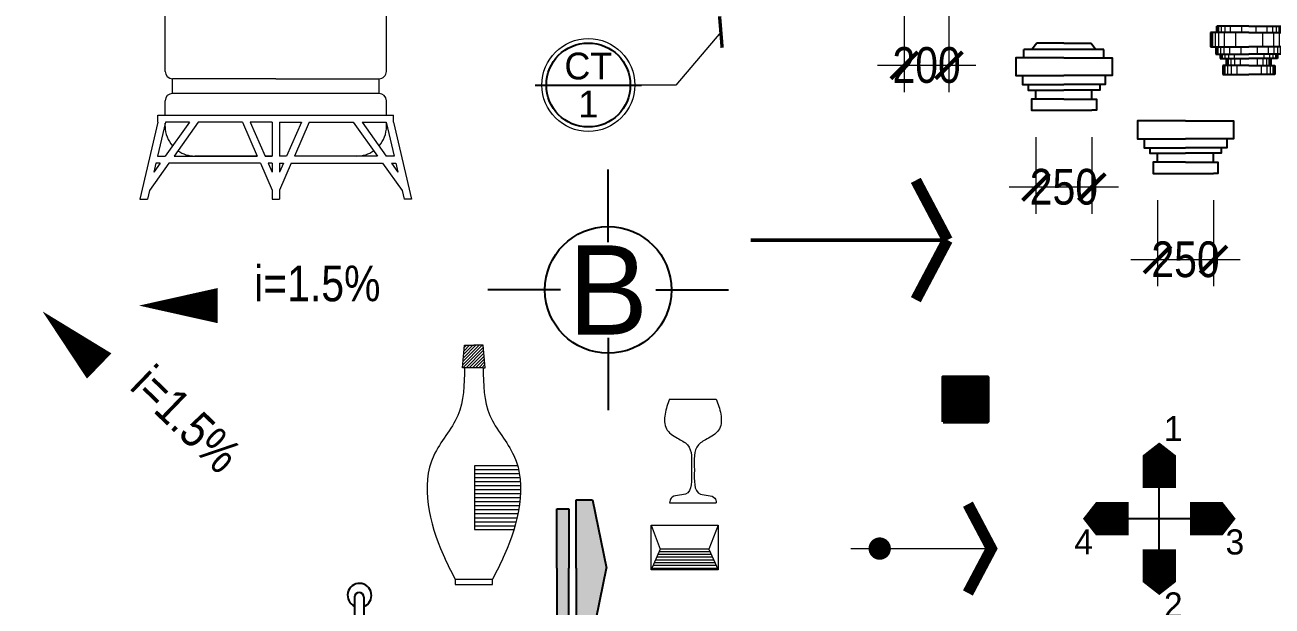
# Model space of a CAD drawing. Header units: millimetres. Extents: x -37049 to 129367, y 25385 to 90033.
# Drawn here: x 30649 to 36232, y 47473 to 50076 of the extents above; entities that cross this region are included whole.
import ezdxf
from ezdxf.enums import TextEntityAlignment as Align

# ---------------------------------------------------------------- set-up
doc = ezdxf.new("R2010")
doc.units = ezdxf.units.MM
doc.header["$MEASUREMENT"] = 0
doc.layers.add('NCHU', color=70, linetype='Continuous')
for name, color, linetype, lineweight in [('NCOT', 7, 'Continuous', 50), ('NKT', 9, 'Continuous', 0), ('NMANH1', 45, 'Continuous', 9), ('NMANH3', 25, 'Continuous', 9), ('NSMANH2', 75, 'Continuous', 5), ('NTBI', 150, 'Continuous', 20), ('NTHAY1', 61, 'Continuous', 25), ('NTHAY2', 51, 'Continuous', 25), ('NTHAY4', 21, 'Continuous', 25), ('Ntuong2', 150, 'Continuous', 50), ('NVDUNG', 143, 'Continuous', 13)]:
    doc.layers.add(name, color=color, linetype=linetype, lineweight=lineweight)
doc.styles.add('AVO', font='vhelvcn.ttf')
doc.styles.add('FRANKO', font='vfranko.ttf', dxfattribs={"height": 500})
doc.dimstyles.new('100', dxfattribs={"dimscale": 0, "dimtxt": 160, "dimasz": 120, "dimexe": 120, "dimexo": 120, "dimgap": 30, "dimtad": 1, "dimdec": 0, "dimzin": 0, "dimdsep": 46, "dimtxsty": 'AVO', "dimblk1": 'ARCHTICK', "dimblk2": 'ARCHTICK', "dimsah": 1, "dimcen": -2, "dimdle": 120, "dimclrd": 256, "dimclre": 256, "dimclrt": 7, "dimadec": 0, "dimazin": 0, "dimtfac": 1, "dimtdec": 0, "dimtix": 1, "dimtmove": 2, "dimatfit": 3, "dimldrblk": 'ARCHTICK', "dimfxl": 0, "dimtolj": 1, "dimtzin": 0, "dimlwd": 0, "dimlwe": 0, "dimarcsym": 0})
doc.dimstyles.new('50', dxfattribs={"dimtxt": 160, "dimasz": 120, "dimexe": 150, "dimexo": 150, "dimgap": 30, "dimtad": 1, "dimdec": 0, "dimlfac": 0.5, "dimzin": 0, "dimdsep": 46, "dimtxsty": 'AVO', "dimblk": 'ARCHTICK', "dimcen": -2, "dimdle": 120, "dimclrd": 256, "dimclre": 256, "dimclrt": 1, "dimadec": 0, "dimazin": 0, "dimtfac": 1, "dimtdec": 0, "dimtix": 1, "dimtmove": 2, "dimatfit": 3, "dimldrblk": 'ARCHTICK', "dimfxl": 0, "dimtolj": 1, "dimtzin": 0, "dimlwd": 0, "dimlwe": 0, "dimarcsym": 0})

# ---------------------------------------------------------------- blocks, each defined once
blk = doc.blocks.new('A$C075838B4')
at = {"layer": 'NTHAY2'}
h = blk.add_hatch(color=256, dxfattribs=at)
h.paths.add_polyline_path([(86.00004547432764, -2.059940015897155e-05), (159.5000454743276, -2.059940015897154e-05), (222.2500454743276, 305.4999794005998), (159.5000454743276, 610.9999794005998), (86.00004547432764, 610.9999794005998), (86.00004547432764, 305.4999794005998)])
h.paths.add_polyline_path([(4.547432763502002e-05, 39.49997940059984), (53.00004547432764, 39.49997940059984), (53.00004547432764, 305.4999794005998), (53.00004547432764, 571.4999794005998), (4.547432763502002e-05, 571.4999794005998), (4.547432763502002e-05, 305.4999794005998)])
for p, q in [((4.547432763502002e-05, 571.4999794005998), (53.00004547432764, 571.4999794005998)), ((4.547432763502002e-05, 305.4999794005998), (4.547432763502002e-05, 571.4999794005998)), ((53.00004547432764, 571.4999794005998), (53.00004547432764, 305.4999794005998)), ((86.00004547432764, 610.9999794005998), (159.5000454743276, 610.9999794005998)), ((86.00004547432764, 305.4999794005998), (86.00004547432764, 610.9999794005998)), ((159.5000454743276, 610.9999794005998), (222.2500454743276, 305.4999794005998)), ((4.547432763502002e-05, 305.4999794005998), (4.547432763502002e-05, 39.49997940059984)), ((53.00004547432764, 39.49997940059984), (53.00004547432764, 305.4999794005998)), ((86.00004547432764, 305.4999794005998), (86.00004547432764, -2.059940015897155e-05)), ((159.5000454743276, -2.059940015897155e-05), (222.2500454743276, 305.4999794005998)), ((4.547432763502002e-05, 39.49997940059984), (53.00004547432764, 39.49997940059984)), ((86.00004547432764, -2.059940015897155e-05), (159.5000454743276, -2.059940015897155e-05))]:
    blk.add_line(p, q, dxfattribs=at)
blk = doc.blocks.new('A$C22D62828')
at = {"layer": 'NTHAY2', "const_width": 50}
for points in [[(879.3748354341369, 278.917192646928), (738.0466914341378, 546.1466246469354)], [(879.3748354341369, 278.917192646928), (738.0466914341232, 11.6877606469352)]]:
    blk.add_lwpolyline(points, dxfattribs=at)
at = {"layer": 'Ntuong2'}
blk.add_lwpolyline([(-1.056586916092783e-05, 278.917192646928), (879.3748354341369, 278.917192646928)], dxfattribs=at)
blk = doc.blocks.new('A$C59837BF3')
at = {"layer": 'NTHAY2'}
for p, q in [((38.13672241632594, 581.9232679785055), (38.13672241632594, 70.42326797850546)), ((88.13672241632594, 581.9232679785055), (88.13672241632594, 70.42326797850546))]:
    blk.add_line(p, q, dxfattribs=at)
for centre, radius, start, end in [((64.92711586802034, 591.9232679785055), 65, 290.9204167098578, 245.6594113000368), ((63.13672241632594, 581.9232679785055), 25, 0, 180), ((64.92711586802034, 64.92326797850546), 65, 114.3405886999632, 69.07958329014217), ((63.13672241632594, 70.42326797850546), 25, 180, 0)]:
    blk.add_arc(centre, radius, start, end, dxfattribs=at)
blk = doc.blocks.new('A$C665F268D')
at = {"layer": 'NTHAY2'}
for p, q in [((29.98769852088299, 155.2891086237214), (215.3073289722015, 155.2891086236923, -2102.698452821031)), ((55.15392112171685, 115.0443738212052), (215.307328972187, 115.0443738211761, -2102.698452821031)), ((400.6269594234909, 155.2891086237214), (215.3073289721724, 155.2891086236923, -2102.698452821031)), ((375.4607368226571, 115.0443738212052), (215.307328972187, 115.0443738211761, -2102.698452821031)), ((90.30775017683482, 50.39903286464687), (90.30773840867914, 90.03408706521441)), ((90.30776727544435, 50.39903286464687), (90.30776727544435, 90.03408706521441)), ((340.3068906689296, 50.39903286464687), (340.3068906689296, 90.03408706521441)), ((340.3069077675391, 50.39903286464687), (340.3069195356948, 90.03408706521441)), ((90.30776727544435, -1.742155291140079e-07), (340.3068906689296, -1.742228050716221e-07))]:
    blk.add_line(p, q, dxfattribs=at)
for points in [[(215.307328972187, 235.6119624880957), (7.49679675209336e-05, 235.6119624881248), (7.496796024497598e-05, 155.2891086237214), (29.98769852089026, 155.2891086237214), (29.9876985208175, 115.0443738211761), (55.15392112171685, 115.0443738212052), (55.15392112170957, 90.03408706521441), (215.3073289721797, 90.03408706519986)], [(215.307328972187, 235.6119624880957), (430.6145829764064, 235.6119624881248), (430.6145829764137, 155.2891086237214), (400.6269594234836, 155.2891086237214), (400.6269594235564, 115.0443738211761), (375.4607368226571, 115.0443738212052), (375.4607368226643, 90.03408706521441), (215.3073289721942, 90.03408706519986)], [(215.307328972187, 50.39903286463959), (70.1539211217023, 50.39903286464687), (70.1539211217023, -1.742155291140079e-07), (90.30776727544435, -1.742155291140079e-07)], [(215.307328972187, 50.39903286463959), (360.4607368226716, 50.39903286464687), (360.4607368226716, -1.742155291140079e-07), (340.3068906689296, -1.742155291140079e-07)]]:
    blk.add_lwpolyline(points, dxfattribs=at)
blk = doc.blocks.new('A$C11DD6891')
at = {"layer": 'NTHAY2'}
for p, q in [((94.01791746653907, 300.2051227330085), (71.76942472840165, 271.497390167664)), ((215.3080875551095, 300.2051227329939), (94.01791746653907, 300.2051227330085)), ((215.3080875551095, 300.2051227329939), (336.5982576436654, 300.2051227330085)), ((336.5982576436654, 300.2051227330085), (358.8467503818101, 271.497390167664)), ((394.7314160884853, 271.497390167664), (35.8847590217265, 271.497390167664)), ((35.8847590217265, 235.6127244609888), (35.8847590217265, 271.497390167664)), ((394.7314160884853, 235.6127244609888), (394.7314160884853, 271.497390167664)), ((29.98781996673642, 155.2895944430711), (215.3080875551241, 155.289594443042, -2102.705681991068)), ((55.15412909015868, 115.0447212773797), (215.3080875551095, 115.0447212773506, -2102.705681991068)), ((400.6283551434753, 155.2895944430711), (215.308087555095, 155.289594443042, -2102.705681991068)), ((375.4620460200604, 115.0447212773797), (215.3080875551095, 115.0447212773506, -2102.705681991068)), ((90.30807900569198, 50.39915806728095), (90.30806723749265, 90.03434853492217)), ((90.30809610435972, 50.39915806728095), (90.30809610435972, 90.03434853492217)), ((340.3080790058593, 50.39915806728095), (340.3080790058593, 90.03434853492217)), ((340.3080961045271, 50.39915806728095), (340.3081078727191, 90.03434853492217)), ((90.30809610435972, -4.824568168260157e-05), (340.3080961045271, -4.824568168260157e-05))]:
    blk.add_line(p, q, dxfattribs=at)
for points in [[(215.3080875551095, 235.6127244609597), (9.331505134468898e-05, 235.6127244609888), (9.331504406873137e-05, 155.2895944430711), (29.9878199667437, 155.2895944430711), (29.98781996667094, 115.0447212773506), (55.15412909015868, 115.0447212773797), (55.1541290901514, 90.03434853492217), (215.3080875551022, 90.03434853490762)], [(215.3080875551095, 235.6127244609597), (430.6160817951677, 235.6127244609888), (430.616081795175, 155.2895944430711), (400.6283551434681, 155.2895944430711), (400.6283551435408, 115.0447212773506), (375.4620460200604, 115.0447212773797), (375.4620460200676, 90.03434853492217), (215.3080875551168, 90.03434853490762)], [(215.3080875551095, 50.39915806727367), (70.1541806608002, 50.39915806728095), (70.1541806608002, -4.824567440664396e-05), (90.30809610435972, -4.824568168260157e-05)], [(215.3080875551095, 50.39915806727367), (360.4619944494116, 50.39915806728095), (360.4619944494116, -4.824567440664396e-05), (340.3080961045271, -4.824568168260157e-05)]]:
    blk.add_lwpolyline(points, dxfattribs=at)
blk = doc.blocks.new('_ARCHTICK')
at = {"color": 0, "linetype": 'ByBlock', "const_width": 0.15}
blk.add_lwpolyline([(-0.5, -0.5), (0.5, 0.5)], dxfattribs=at)
blk = doc.blocks.new('*D256')
at = {"layer": 'DEFPOINTS', "color": 0}
for p in [(35719.83421255094, 49410.57883048181), (35969.83333594442, 49410.5788304818), (35969.83333594442, 49024.9208002929)]:
    blk.add_point(p, dxfattribs=at)
at = {"layer": 'NKT', "lineweight": 0}
for p, q in [((35719.83421255225, 49290.57883048085), (35719.83421255224, 48904.92080029195)), ((35969.83333594574, 49290.57883048084), (35969.83333594572, 48904.92080029194)), ((35599.83421255225, 49024.92080029195), (36089.83333594573, 49024.92080029194))]:
    blk.add_line(p, q, dxfattribs=at)
at = {"layer": 'NKT', "lineweight": 0, "xscale": 120, "yscale": 120, "zscale": 120}
for p, rotation in [((35719.83421255225, 49024.92080029195), 179.9999999999985), ((35969.83333594573, 49024.92080029194), 359.9999999999985)]:
    blk.add_blockref('_ARCHTICK', p, dxfattribs=dict(at, rotation=rotation))
at = {"layer": 'NKT', "color": 7, "insert": (35844.83377425023, 49024.92080029098), "char_height": 160, "attachment_point": 5, "style": 'AVO'}
blk.add_mtext('\\A1;250', dxfattribs=at)
blk = doc.blocks.new('*D257')
at = {"layer": 'DEFPOINTS', "color": 0}
for p in [(35175.3893118264, 49693.33346146238), (35425.38931182657, 49693.33346146237), (35175.3893118264, 49349.74009586389)]:
    blk.add_point(p, dxfattribs=at)
at = {"layer": 'NKT', "lineweight": 0}
for p, q in [((35175.38931182773, 49573.33346146144), (35175.38931182771, 49229.74009586295)), ((35425.38931182789, 49573.33346146143), (35425.38931182788, 49229.74009586294)), ((35545.38931182789, 49349.74009586294), (35055.38931182772, 49349.74009586296))]:
    blk.add_line(p, q, dxfattribs=at)
at = {"layer": 'NKT', "lineweight": 0, "xscale": 120, "yscale": 120, "zscale": 120}
for p, rotation in [((35175.38931182772, 49349.74009586295), 179.9999999999985), ((35425.38931182789, 49349.74009586294), 359.9999999999985)]:
    blk.add_blockref('_ARCHTICK', p, dxfattribs=dict(at, rotation=rotation))
at = {"layer": 'NKT', "color": 7, "insert": (35300.38931182904, 49349.740095862), "char_height": 160, "attachment_point": 5, "style": 'AVO'}
blk.add_mtext('\\A1;250', dxfattribs=at)
blk = doc.blocks.new('*D258')
at = {"layer": 'DEFPOINTS', "color": 0}
for p in [(34585.72651985, 50244.41622233819), (34785.7292344197, 50244.41262537032), (34785.7292344197, 49894.98106849677)]:
    blk.add_point(p, dxfattribs=at)
at = {"layer": 'NKT', "lineweight": 0}
for p, q in [((34585.72651985134, 50124.41622233727), (34585.72651985133, 49774.98106849584)), ((34785.72923442104, 50124.4126253694), (34785.72923442102, 49774.98106849584)), ((34465.72651985133, 49894.98106849585), (34905.72923442103, 49894.98106849584))]:
    blk.add_line(p, q, dxfattribs=at)
at = {"layer": 'NKT', "lineweight": 0, "xscale": 120, "yscale": 120, "zscale": 120}
for p, rotation in [((34585.72651985133, 49894.98106849584), 179.9999999999985), ((34785.72923442103, 49894.98106849584), 359.9999999999985)]:
    blk.add_blockref('_ARCHTICK', p, dxfattribs=dict(at, rotation=rotation))
at = {"layer": 'NKT', "color": 7, "insert": (34685.72787713744, 49894.9810684949), "char_height": 160, "attachment_point": 5, "style": 'AVO'}
blk.add_mtext('\\A1;200', dxfattribs=at)
blk = doc.blocks.new('A$C02593694')
at = {"layer": 'NTBI'}
for p, q in [((403.2700325761725, 1832.588795269286), (608.099591060367, 1832.588795269286)), ((437.7143034289693, 1798.181669357262), (608.099591060367, 1798.181669357262)), ((812.9291495444959, 1832.588795269286), (608.099591060367, 1832.588795269286)), ((778.4848786917682, 1798.181669357262), (608.099591060367, 1798.181669357262)), ((971.3484454032296, 1780.000025863308), (244.8507367174607, 1780.000025863214)), ((112.7602442291391, 1647.90953337487), (112.7602442291391, 1535.149356860427)), ((1103.438937891551, 1647.909533375008), (1103.438937891551, 1535.149356860566)), ((1070.416314769471, 1502.126733738485), (145.7828673512195, 1502.126733738369)), ((112.7602442291391, 1403.058864372106), (112.7602442292336, 1053.790328102841)), ((608.0995910603451, 1436.081487494252), (145.7828673512195, 1436.081487494208)), ((608.0995910603451, 1436.081487494252), (1070.416314769471, 1436.081487494324)), ((1103.438937891551, 1403.058864372244), (1103.438937891551, 1053.790403168547)), ((1070.416314769471, 1020.767780046466), (145.7828673512195, 1020.76778004635)), ((608.0995910603451, 954.7225338022399), (145.7828673512195, 954.722533802189)), ((608.0995910603451, 954.7225338022399), (1070.416314769471, 954.7225338023054)), ((112.7602442293282, 572.4314494765349), (112.7602442292336, 921.6999859820789)), ((1103.43893789174, 572.4314494766732), (1103.438937891551, 921.699910680225)), ((608.0995910605343, 539.4088263545273), (145.7828673514086, 539.4088263544763)), ((145.7828673514086, 473.3635801103155), (145.7828673514086, 539.4088263544763)), ((608.0995910605343, 539.4088263545273), (1070.41631476966, 539.4088263545927)), ((1070.41631476966, 473.3635801104319), (1070.41631476966, 539.4088263545927)), ((1070.41631476966, 473.3635801104319), (145.7828673514086, 473.3635801103155)), ((112.7602442293719, 376.5981856354556), (112.7602442293282, 440.3409569882133)), ((1103.438937891784, 376.5981856354556), (1103.43893789174, 440.3409569883515)), ((112.7602442294192, 325.3937488271622), (112.7602442294192, 340.6637088482094)), ((1103.438937891831, 325.3937488273004), (1103.438937891809, 340.6637088481657)), ((524.9091078146557, 193.3032563389061), (244.8507367177408, 193.3032563388624)), ((591.9909944156389, 193.3032563389133), (560.0927331261883, 193.3032563389061)), ((656.1064489950404, 193.3032563389206), (624.208187705568, 193.3032563389206)), ((971.3484454035097, 193.303256338957), (691.2900743066239, 193.3032563389206))]:
    blk.add_line(p, q, dxfattribs=at)
at = {"layer": 'NTBI', "color": 3}
for p, q in [((80.54305093953735, 344.3809923456211), (6.771495100110769e-05, 2.585370384622365e-05)), ((113.6296334567451, 344.3809923456211), (78.29592329599473, 193.3031855927111)), ((80.54305093953735, 344.3809923456211), (80.54305093953735, 376.5981856354556)), ((80.54305093953735, 376.5981856354556), (1135.656131181644, 376.5981856354556)), ((221.4673794325681, 344.3809923456138), (113.3227257349172, 193.3031855927111)), ((221.4673794325463, 344.3809923456211), (113.6296334567451, 344.3809923456211)), ((261.0879729364315, 344.3809923456211), (152.9433192387587, 193.3031855927038)), ((458.6016235007373, 344.3809923456211), (261.087972936406, 344.3809923456211)), ((458.6016235007373, 344.3809923456138), (524.9091388648667, 193.3031855927184)), ((493.7852488122953, 344.3809923456211), (560.0927641764247, 193.3031855927111)), ((591.9909944156861, 344.3809923456211), (591.9909944156389, 193.3031855927111)), ((624.2081877055207, 344.3809923456211), (624.208187705568, 193.3031855927111)), ((722.4139333089115, 344.3809923456211), (656.1064179447785, 193.3031855927111)), ((757.5975586204695, 344.3809923456138), (691.2900432563401, 193.3031855927184)), ((757.5975586204695, 344.3809923456211), (955.1112091848008, 344.3809923456211)), ((955.1112091847754, 344.3809923456211), (1063.255862882448, 193.3031855927038)), ((994.7318026886387, 344.3809923456138), (1102.876456386286, 193.3031855927111)), ((994.7318026886605, 344.3809923456211), (1102.569548664462, 344.3809923456211)), ((1102.569548664462, 344.3809923456211), (1137.903258825212, 193.3031855927111)), ((1135.656131181666, 344.3809923456211), (1135.656131181666, 376.5981856354556)), ((1135.656131181666, 344.3809923456211), (1216.199114406252, 2.585370384622365e-05)), ((78.29592329599473, 193.3031855927111), (113.3227257349427, 193.3031855927111)), ((152.9433192387805, 193.3031855927038), (524.9091388648667, 193.3031855927111)), ((560.0927641764247, 193.3031855927111), (591.9909944156607, 193.3031855927111)), ((656.1064179447785, 193.3031855927111), (624.2081877055425, 193.3031855927111)), ((1063.255862882426, 193.3031855927038), (691.2900432563401, 193.3031855927111)), ((1137.903258825212, 193.3031855927111), (1102.876456386264, 193.3031855927111)), ((129.8815784952458, 161.0859923028693), (42.07101912120561, 38.41486371371138)), ((70.76104445202145, 161.0859923028693), (61.29810916095812, 120.6249282732606)), ((90.26098499138607, 161.0859923028693), (61.29810916095812, 120.6249282732679)), ((90.26098499138607, 161.0859923028693), (70.76104445202145, 161.0859923028693)), ((539.0491511205873, 161.0859923028693), (129.8815784952239, 161.0859923028693)), ((539.0491511205873, 161.0859923028693), (591.9909944156861, 40.46108988331252)), ((591.9909944156389, 161.0859923028693), (574.2327764321453, 161.0859923028693)), ((574.2327764321453, 161.0859923028693), (591.9909944156861, 120.6249282732679)), ((591.9909944156607, 161.0859923028693), (591.9909944156607, 120.624928273246)), ((624.208187705568, 161.0859923028693), (641.9664056890615, 161.0859923028693)), ((677.1500310006195, 161.0859923028693), (624.2081877055207, 40.46108988331252)), ((641.9664056890615, 161.0859923028693), (624.2081877055207, 120.6249282732679)), ((624.2081877055425, 161.0859923028693), (624.2081877055425, 120.624928273246)), ((677.1500310006195, 161.0859923028693), (1086.317603625983, 161.0859923028693)), ((1086.317603625961, 161.0859923028693), (1174.128163000001, 38.41486371371138)), ((1125.938197129821, 161.0859923028693), (1145.438137669185, 161.0859923028693)), ((1125.938197129821, 161.0859923028693), (1154.901072960249, 120.6249282732679)), ((1145.438137669185, 161.0859923028693), (1154.901072960249, 120.6249282732606)), ((6.771495100110769e-05, 2.585370384622365e-05), (33.08665023218055, 2.585370384622365e-05)), ((42.07101912123107, 38.41486371374049), (33.08665023218055, 2.585371112218127e-05)), ((591.9909944156607, 40.4610898832907), (591.9909944156861, 2.585370384622365e-05)), ((591.9909944156607, 2.585370384622365e-05), (624.2081877055207, 2.585370384622365e-05)), ((624.2081877055425, 40.4610898832907), (624.2081877055207, 2.585370384622365e-05)), ((1174.128162999976, 38.41486371374049), (1183.112531889026, 2.585371112218127e-05)), ((1216.199114406252, 2.585370384622365e-05), (1183.112531889026, 2.585370384622365e-05))]:
    blk.add_line(p, q, dxfattribs=at)
at = {"layer": 'NTBI'}
for points in [[(608.099591060367, 1849.792358225306), (403.2700325761725, 1832.588795269294), (403.2700325761725, 1798.181669357255), (437.7143034289693, 1798.181669357255), (437.7143034289438, 1780.000025863257)], [(608.099591060367, 1849.792358225306), (812.9291495444959, 1832.588795269294), (812.9291495444959, 1798.181669357255), (778.4848786917682, 1798.181669357255), (778.4848786917464, 1780.000025863257)], [(145.7828673512195, 1502.126733738369), (145.7828673512195, 1436.081487494208)], [(1070.416314769471, 1502.126733738485), (1070.416314769471, 1436.081487494324)], [(145.7828673512195, 1020.76778004635), (145.7828673512195, 954.722533802189)], [(1070.416314769471, 1020.767780046466), (1070.416314769471, 954.7225338023054)]]:
    blk.add_lwpolyline(points, dxfattribs=at)
at = {"layer": 'NTBI', "color": 3}
for points in [[(591.9909944156861, 344.3809923456211), (493.7852488122953, 344.3809923456211)], [(624.2081877055207, 344.3809923456211), (722.4139333089115, 344.3809923456211)]]:
    blk.add_lwpolyline(points, dxfattribs=at)
at = {"layer": 'NTBI'}
for centre, radius, start, end in [((244.8507367174607, 1647.909533374892), 132.0904924883216, 90, 180), ((971.3484454032296, 1647.909533374986), 132.0904924883216, 0, 90), ((145.7828673512195, 1535.149356860449), 33.0226231220804, 180, 270), ((1070.416314769471, 1535.149356860566), 33.0226231220804, 270, 0), ((145.7828673512449, 1403.058864372113), 33.02262312209213, 90, 180), ((1070.416314769471, 1403.058864372244), 33.0226231220804, 0, 90), ((145.7828673512195, 1053.79040316843), 33.0226231220804, 180, 270), ((1070.416314769471, 1053.790403168547), 33.0226231220804, 270, 0), ((145.7828673512449, 921.6999106801013), 33.02262312209213, 90, 180), ((1070.416314769471, 921.699910680225), 33.0226231220804, 0, 90), ((145.7828673514086, 572.4314494765422), 33.02262312206868, 180, 270), ((1070.41631476966, 572.4314494766732), 33.0226231220804, 270, 0), ((145.7828673514086, 440.3409569882351), 33.0226231220804, 90, 180), ((1070.41631476966, 440.3409569883515), 33.0226231220804, 0, 90), ((244.8507367177408, 325.393748827184), 132.0904924883216, 180, 221.2474108560927), ((971.3484454035097, 325.3937488272786), 132.0904924883216, 318.7525891439073, 0), ((244.8507367177408, 325.393748827184), 132.0904924883216, 235.3373513314837, 270), ((971.3484454035097, 325.3937488272786), 132.0904924883216, 270, 304.6626486685163)]:
    blk.add_arc(centre, radius, start, end, dxfattribs=at)
blk = doc.blocks.new('A$C46102D20')
at = {"layer": 'NVDUNG', "lineweight": 0}
h = blk.add_hatch(dxfattribs=at)
h.set_pattern_fill('ANSI31', color=3, scale=80, style=0)
h.set_pattern_definition([(44.99999999999848, (-32390.29841130922, -47459.1120587101), (-7.071067811865285, 7.071067811865666), [])])
h.paths.add_polyline_path([(251.4758884297189, 971.4063057736421), (260.7532348109853, 971.4063057736422), (250.7356037253558, 1072.464330827912), (209.3122883744618, 1072.464330827912), (168.4174117734146, 1072.464330827912), (158.3997806877923, 971.4063057736421), (167.6771270690551, 971.4063057736421), (251.4758884297189, 971.4063057927706)])
at = {"layer": 'NVDUNG', "lineweight": 9}
h = blk.add_hatch(dxfattribs=at)
h.set_pattern_fill('ANSI31', color=2, scale=144, angle=315.0000000000001, style=0)
h.set_pattern_definition([(359.9999999999986, (-32390.29841130922, -47459.1120587101), (4.742872761198669e-13, 18), [])])
edge = h.paths.add_edge_path()
edge.add_spline(control_points=[(386.5173059370427, 246.4099844899902), (415.2281342106944, 342.4153866993584), (429.8080056642502, 442.9684519072762), (405.7953169480897, 531.6830106505586)], knot_values=[594.7109672463023, 594.7109672463023, 594.7109672463023, 594.7109672463023, 947.5511006791263, 947.5511006791263, 947.5511006791263, 947.5511006791263], degree=3, periodic=0)
edge.add_line((405.7953169480897, 531.6830106505658), (212.8797036862125, 531.6830106505658))
edge.add_line((212.8797036862125, 531.6830106505658), (212.8797036862161, 246.4099844899902))
edge.add_line((212.8797036862161, 246.4099844899902), (386.5173059370427, 246.4099844899902))
at = {"layer": 'NVDUNG', "color": 7}
blk.add_line((251.4758884297189, 971.4063057927706), (167.6771270690551, 971.4063057736421), dxfattribs=at)
at = {"layer": 'NVDUNG', "color": 2}
blk.add_line((125.7777467887317, 23.94263507553842), (293.3752691484078, 23.94263511380268), dxfattribs=at)
at = {"layer": 'NVDUNG', "color": 7}
for points in [[(167.6771270690551, 971.4063057736421), (158.3997806877924, 971.4063057736421), (168.4174117734146, 1072.464330827912), (209.8407271243123, 1072.464330827912)], [(251.4758884297189, 971.4063057736421), (260.7532348109853, 971.4063057736421), (250.7356037253558, 1072.464330827912), (209.3122883744618, 1072.464330827912)]]:
    blk.add_lwpolyline(points, dxfattribs=at)
at = {"layer": 'NVDUNG', "color": 4}
blk.add_lwpolyline([(405.795316948097, 531.6830106505658), (212.8797036862161, 531.6830106505658), (212.8797036862161, 246.4099844899902), (386.5173059370281, 246.4099844899902)], dxfattribs=at)
at = {"layer": 'NVDUNG', "color": 2}
blk.add_lwpolyline([(125.7777467887281, 23.94263507553842), (125.7777467887281, 0), (293.3752691484078, -7.275957614183426e-12), (293.3752691484078, 23.94263511380268)], dxfattribs=at)
at = {"layer": 'NVDUNG', "color": 4}
for points in [[(167.6771270690551, 971.4063057736348), (137.7485961377388, 757.258578797795), (30.0075727088406, 577.884315716663), (71.90695361925464, 135.4280325253785), (125.7777467887317, 23.94263507553842)], [(251.4758884297189, 971.4063057927706), (281.4044194588241, 757.2585788305951), (389.1454429696314, 577.884315798663), (347.2460622612598, 135.4280325882428), (293.3752691484078, 23.94263511380268)]]:
    blk.add_spline(points, degree=3, dxfattribs=at)
blk = doc.blocks.new('A$C6659271F')
at = {"layer": 'NVDUNG', "color": 3}
for p, q in [((22.2207258829003, 464.5017698607553), (231.6916033920352, 464.5017698607262)), ((22.2218982309787, 5.331171269062907e-05), (231.6904310342507, 5.335953756002709e-05))]:
    blk.add_line(p, q, dxfattribs=at)
for points in [[(22.2207258829003, 464.5017698607553), (2.411632282295614, 396.7896613282646), (8.159634053343325, 331.0571110131714), (57.37697248846234, 288.9166056069807), (102.4084572986321, 259.4277866947377), (120.5340651674051, 146.1927676151536), (93.33158523844031, 38.40648252908431), (28.95232412252517, 20.29121535505692), (22.2218982309787, 5.331171269062907e-05)], [(231.6916033920352, 464.5017698607262), (251.500696992618, 396.7896613282355), (245.7526952215558, 331.0571110131423), (196.5353567864295, 288.9166056069662), (151.5038719762524, 259.4277866947305), (133.3782641074504, 146.1927676151536), (160.580744036386, 38.40648252907704), (224.9600051523012, 20.29121535502782), (231.6904310438404, 5.331168358679861e-05)]]:
    blk.add_spline(points, degree=3, dxfattribs=at)
blk = doc.blocks.new('A$C38687EEB')
at = {"layer": 'NVDUNG', "ltscale": 350}
h = blk.add_hatch(dxfattribs=at)
h.set_pattern_fill('ANSI31', color=1, scale=100, angle=315, style=0)
h.set_pattern_definition([(180, (11303.98517942261, -4619.368854191489), (-4.440892098500626e-15, 12.5), [])])
h.paths.add_polyline_path([(-9.754715574672446e-05, -3.656532499007881e-06), (40.4577239223363, 92.48552422797366), (259.5420809833522, 92.48552422797366), (299.9999024528443, -3.656532499007881e-06)])
for p, q in [((-9.754715574672446e-05, 199.9999963434675), (40.4577239223363, 92.48552422797366)), ((299.9999024528443, 199.9999963434675), (259.5420809833522, 92.48552422797366)), ((40.4577239223363, 92.48552422797366), (-9.754715574672446e-05, -3.656532499007881e-06)), ((259.5420809833522, 92.48552422797366), (40.4577239223363, 92.48552422797366)), ((259.5420809833522, 92.48552422797366), (299.9999024528443, -3.656532499007881e-06))]:
    blk.add_line(p, q, dxfattribs=at)
at = {"layer": 'NVDUNG', "color": 7}
blk.add_lwpolyline([(299.9999024528443, -3.656532499007881e-06), (-9.754715574672446e-05, -3.656532499007881e-06), (-9.754715574672446e-05, 199.9999963434675), (299.9999024528443, 199.9999963434675)], close=True, dxfattribs=at)
blk = doc.blocks.new('A$C26344908')
at = {"ltscale": 10000}
for points in [[(-5.676271393895149e-05, 149.9998958208598, 0, 300, 0), (117.10908639431, 149.9998958208598, 150, 150, 0), (204.8266723586712, 149.9998958208598, 150, 150, 0)], [(683.6425311991479, 149.9998958208598, 0, 300, 0), (566.533388042124, 149.9998958208598, 150, 150, 0), (478.8158020777628, 149.9998958208598, 150, 150, 0)]]:
    blk.add_lwpolyline(points, format="xyseb", dxfattribs=at)
at = {"layer": 'DEFPOINTS', "ltscale": 10000}
blk.add_line((478.8158020777628, 149.9998958208598), (204.8266723586712, 149.9998958208598), dxfattribs=at)
blk = doc.blocks.new('A$C04EE4643')
at = {"layer": 'NMANH3'}
for p, q in [((2.933981128269807, 188.4958613677882), (2.932825457537547, 124.2364851881284)), ((8.799740830203518, 188.4958613677882), (8.798585159471259, 124.2364851881284)), ((20.53099617687985, 188.4958613677882), (20.52984050614759, 124.2364851881284)), ((31.64210334140807, 188.4953450674657), (31.64261964173056, 217.2034672759473)), ((36.4520421596244, 188.4958613677882), (36.45088648889214, 124.2364851881284)), ((37.50786304334179, 188.4953450674657), (37.50837934366427, 217.2034672759473)), ((49.23911839001812, 188.4953450674657), (49.23963469034061, 217.2034672759473)), ((61.590785975568, 188.4958613677882), (61.58963030483574, 124.2364851881284)), ((65.16016437276267, 188.4953450674657), (65.16068067308515, 217.2034672759473)), ((90.29890818870626, 188.4953450674657), (90.29942448902875, 217.2034672759473)), ((111.4489512701984, 188.4958613677882), (111.4477955994662, 124.2364851881284)), ((140.1570734833367, 188.4953450674657), (140.1575897836592, 217.2034672759473)), ((204.3358294232748, 188.4953450674657), (204.3353131229524, 217.2034672759473)), ((233.0439516364131, 188.4958613677882), (233.0451073071454, 124.2364851881284)), ((254.1939947179053, 188.4953450674657), (254.1934784175828, 217.2034672759473)), ((279.3327385338489, 188.4953450674657), (279.3322222335264, 217.2034672759473)), ((282.9021169310436, 188.4958613677882), (282.9032726017758, 124.2364851881284)), ((295.2537845165934, 188.4953450674657), (295.253268216271, 217.2034672759473)), ((306.9850398632698, 188.4953450674657), (306.9845235629473, 217.2034672759473)), ((308.0408607469872, 188.4958613677882), (308.0420164177194, 124.2364851881284)), ((312.8507995652035, 188.4953450674657), (312.850283264881, 217.2034672759473)), ((323.9619067297317, 188.4958613677882), (323.963062400464, 124.2364851881284)), ((335.693162076408, 188.4958613677882), (335.6943177471403, 124.2364851881284)), ((341.5589217783418, 188.4958613677882), (341.560077449074, 124.2364851881284)), ((26.92333239573054, 124.2360537317581), (26.92275336175226, 92.03971821186133)), ((32.78909209766425, 124.2360537317581), (32.78851306368597, 92.03971821186133)), ((44.52034744434059, 124.2360537317581), (44.5197684103623, 92.03971821186133)), ((60.44139342708513, 124.2360537317581), (60.44081439310685, 92.03971821186133)), ((85.58013724302873, 124.2360537317581), (85.57955820905045, 92.03971821186133)), ((135.4383025376592, 124.2360537317581), (135.4377235036809, 92.03971821186133)), ((209.0546003689524, 124.2360537317581), (209.0551794029307, 92.03971821186133)), ((258.9127656635828, 124.2360537317581), (258.9133446975611, 92.03971821186133)), ((284.0515094795264, 124.2360537317581), (284.0520885135047, 92.03971821186133)), ((299.972555462271, 124.2360537317581), (299.9731344962493, 92.03971821186133)), ((311.7038108089473, 124.2360537317581), (311.7043898429256, 92.03971821186133)), ((317.569570510881, 124.2360537317581), (317.5701495448593, 92.03971821186133)), ((47.0560739247594, 92.03935612482019), (47.05571408127435, 72.03078636317514)), ((52.92183362669311, 92.03935612482019), (52.92147378320806, 72.03078636317514)), ((64.65308897336945, 92.03935612482019), (64.65272912988439, 72.03078636317514)), ((75.17869914416224, 40.32169783464633), (75.17926940624602, 72.0302805758547)), ((80.574134956114, 92.03935612482019), (80.57377511262894, 72.03078636317514)), ((81.04445884609595, 40.32169783464633), (81.04502910817973, 72.0302805758547)), ((92.77571419277228, 40.32169783464633), (92.77628445485607, 72.0302805758547)), ((105.7128787720576, 92.03935612482019), (105.7125189285725, 72.03078636317514)), ((108.6967601755168, 40.32169783464633), (108.6973304376006, 72.0302805758547)), ((133.8355039914604, 40.32169783464633), (133.8360742535442, 72.0302805758547)), ((210.6573989151511, 40.32169783464633), (210.6568286530674, 72.0302805758547)), ((235.7961427310947, 40.32169783464633), (235.7955724690109, 72.0302805758547)), ((238.780024134554, 92.03935612482019), (238.780383978039, 72.03078636317514)), ((251.7171887138393, 40.32169783464633), (251.7166184517555, 72.0302805758547)), ((263.4484440605156, 40.32169783464633), (263.4478737984318, 72.0302805758547)), ((263.9187679504976, 92.03935612482019), (263.9191277939826, 72.03078636317514)), ((269.3142037624493, 40.32169783464633), (269.3136335003655, 72.0302805758547)), ((279.8398139332421, 92.03935612482019), (279.8401737767272, 72.03078636317514)), ((291.5710692799184, 92.03935612482019), (291.5714291234035, 72.03078636317514)), ((297.4368289818522, 92.03935612482019), (297.4371888253372, 72.03078636317514)), ((59.05534795136191, 40.3219878047239), (59.05462281918153, 0.002075509168207645)), ((64.92110765329562, 40.3219878047239), (64.92038252111524, 0.002075509168207645)), ((76.65236299997196, 40.3219878047239), (76.65163786779158, 0.002075509168207645)), ((92.5734089827165, 40.3219878047239), (92.57268385053612, 0.002075509168207645)), ((117.7121527986601, 40.3219878047239), (117.7114276664797, 0.002075509168207645)), ((226.7807501079515, 40.3219878047239), (226.7814752401318, 0.002075509168207645)), ((251.9194939238951, 40.3219878047239), (251.9202190560754, 0.002075509168207645)), ((267.8405399066396, 40.3219878047239), (267.84126503882, 0.002075509168207645)), ((279.5717952533159, 40.3219878047239), (279.5725203854963, 0.002075509168207645)), ((285.4375549552497, 40.3219878047239), (285.43828008743, 0.002075509168207645))]:
    blk.add_line(p, q, dxfattribs=at)
at = {"layer": 'NTHAY2'}
for p, q in [((0.001101277535781264, 188.4958613677882), (-5.439319647848606e-05, 124.2364851881284)), ((172.2498345561326, 188.4927635658532), (0.001101277535781264, 188.4958613677882)), ((28.70922349067405, 188.4953450674657), (28.70973979099654, 217.2034672759473)), ((172.2503508566879, 217.2008857743349), (28.70973979099654, 217.2034672759473)), ((172.2425520499237, 217.2008857743349), (315.783163115615, 217.2034672759473)), ((172.243068350479, 188.4927635658532), (344.4918016290758, 188.4958613677882)), ((315.7836794159375, 188.4953450674657), (315.783163115615, 217.2034672759473)), ((344.4918016290758, 188.4958613677882), (344.492957299808, 124.2364851881284)), ((-5.439319647848606e-05, 124.2364851881284), (23.99045254499651, 124.2360537317581)), ((23.99045254499651, 124.2360537317581), (23.98987351101823, 92.03971821186133)), ((23.99045254499651, 124.2360537317581), (172.2486788854003, 124.2333873864263, -1682.187377689002)), ((320.502450361615, 124.2360537317581), (172.2442240212113, 124.2333873864263, -1682.187377689002)), ((344.492957299808, 124.2364851881284), (320.502450361615, 124.2360537317581)), ((320.502450361615, 124.2360537317581), (320.5030293955933, 92.03971821186133)), ((23.98987351101823, 92.03971821186133), (44.12319407402538, 92.03935612482019)), ((44.12319407402538, 92.03935612482019), (44.12283423054032, 72.03078636317514)), ((44.12283423054032, 72.03078636317514), (172.247740007937, 72.02848210488446)), ((44.12319407402538, 92.03935612482019), (172.248099851422, 92.03705186652951, -1682.187377689002)), ((72.24580561439507, 40.32169783487916), (72.24636646173894, 72.03028057632037)), ((72.24581929342821, 40.32169783464633), (72.246389555512, 72.0302805758547)), ((300.3697088325862, 92.03935612482019), (172.2448030551895, 92.03705186652951, -1682.187377689002)), ((300.3700686760712, 72.03078636317514), (172.2451628986746, 72.02848210488446)), ((272.2470836131833, 40.32169783464633), (272.2465133510996, 72.0302805758547)), ((272.2470972922165, 40.32169783487916), (272.2465364448726, 72.03028057632037)), ((320.5030293955933, 92.03971821186133), (300.3697088325862, 92.03935612482019)), ((300.3697088325862, 92.03935612482019), (300.3700686760712, 72.03078636317514)), ((56.12246810062788, 40.3219878047239), (56.12174296844751, 0.002075509168207645)), ((56.12174296844751, 0.002075509168207645), (72.24509416124783, 0.001785539323464036)), ((172.247169746086, 40.31989936367609), (56.12246810062788, 40.3219878047239)), ((72.24509416124783, 0.001785539323464036), (172.2464514533058, -1.293187960982323e-05)), ((172.2457331605256, 40.31989936367609), (288.3704348059837, 40.3219878047239)), ((272.2478087453637, 0.001785539323464036), (172.2464514533058, -1.293187960982323e-05)), ((288.3711599381641, 0.002075509168207645), (272.2478087453637, 0.001785539323464036)), ((288.3704348059837, 40.3219878047239), (288.3711599381641, 0.002075509168207645))]:
    blk.add_line(p, q, dxfattribs=at)
blk = doc.blocks.new('A$C227516D6')
at = {"layer": 'NCHU'}
for p, q in [((538.6585572704353, 752.6046716758065), (538.6643969524594, 1077.30936889047)), ((324.7047095012822, 538.6585195142543), (1.228654218721204e-05, 538.6643591962784)), ((752.6047094319874, 538.6508239066461), (1077.309406646673, 538.644984224622)), ((538.6508616628344, 324.7046717450357), (538.6450219808175, -2.546965697547421e-05))]:
    blk.add_line(p, q, dxfattribs=at)
blk.add_circle((538.6547094666093, 538.6546717104065), 283.5288125041263, dxfattribs=at)
blk = doc.blocks.new('A$C3190131C')
at = {"layer": 'NCOT', "color": 4, "ltscale": 100}
blk.add_line((7.275957614183426e-12, 200), (200, -7.275957614183426e-12), dxfattribs=at)
at = {"layer": 'NCOT', "ltscale": 100, "const_width": 200}
blk.add_lwpolyline([(100.0000000000073, 200), (100, 0)], dxfattribs=at)
at = {"layer": 'NCOT', "color": 4, "ltscale": 100}
blk.add_lwpolyline([(0, 0), (200, -7.275957614183426e-12), (200.0000000000073, 199.9999999999927), (7.275957614183426e-12, 200)], close=True, dxfattribs=at)

msp = doc.modelspace()

# ---------------------------------------------------------------- linework, layer by layer
at = {"layer": 'NMANH1', "const_width": 50}
msp.add_lwpolyline([(34870.6159628617, 47929.20515227148), (34975.73278628078, 47730.44566798979), (34870.6159628617, 47531.6861837081)], dxfattribs=at)
msp.add_lwpolyline([(34450.73278617694, 47730.44566798981, 1), (34500.73278617694, 47730.4456679898, 1)], format="xyb", close=True, dxfattribs=at)
at = {"layer": 'NMANH1'}
msp.add_lwpolyline([(34345.92836123202, 47730.44566798981), (34975.73278628078, 47730.44566798979)], dxfattribs=at)
at = {"layer": 'NMANH3'}
for points in [[(31792.60363214172, 47765.24707161655, 0, 0, 0), (30727.7135359463, 48792.76822253686, 0, 157.4999999999999, 0), (30981.32434057246, 48548.0570858794, 157.4999999999999, 157.4999999999999, 0)], [(32639.3059321535, 48818.62732672627, 0, 0, 0), (31159.51181408997, 48818.65394022207, 0, 157.4999999999999, 0), (31511.93482779246, 48818.64760203743, 157.4999999999999, 157.4999999999999, 0)]]:
    msp.add_lwpolyline(points, format="xyseb", dxfattribs=at)
at = {"layer": 'NSMANH2'}
msp.add_circle((33171.26528236055, 49806.51824848978), 207.9661873823497, dxfattribs=at)
at = {"layer": 'NTHAY1'}
msp.add_line((32933.2990949782, 49806.51824848979), (33409.2314697429, 49806.51824848977), dxfattribs=at)
msp.add_circle((33171.26528236055, 49806.51824848978), 187.9661873823497, dxfattribs=at)

# ---------------------------------------------------------------- block references
at = {"layer": 'NSMANH2', "ltscale": 100, "rotation": 359.9999999999985}
for name, p in [('A$C227516D6', (32721.44415699024, 48350.19172153489)), ('A$C3190131C', (34759.55380339385, 48298.69074135747))]:
    msp.add_blockref(name, p, dxfattribs=at)
at = {"layer": 'NTBI', "rotation": 359.9999999999985}
msp.add_blockref('A$C02593694', (31164.00056801582, 49295.21655602927), dxfattribs=at)
at = {"layer": 'NTHAY1', "ltscale": 100, "rotation": 359.9999999999985}
msp.add_blockref('A$C04EE4643', (35956.46860291171, 49853.25078690088), dxfattribs=at)
at = {"layer": 'NTHAY1', "rotation": 359.9999999999985}
for name, p in [('A$C46102D20', (32449.00568226469, 47568.91472240281)), ('A$C6659271F', (33512.53450781421, 47935.81110681706)), ('A$C38687EEB', (33451.82138955194, 47634.67430418383))]:
    msp.add_blockref(name, p, dxfattribs=at)
at = {"layer": 'NTHAY2', "rotation": 359.9999999999985}
for name, p in [('A$C11DD6891', (35085.08121572204, 49693.33350970806)), ('A$C665F268D', (35629.52644527549, 49410.57883065602))]:
    msp.add_blockref(name, p, dxfattribs=at)
at = {"layer": 'NTHAY2'}
for name, p in [('A$C22D62828', (33899.30946892554, 48833.35156637231)), ('A$C075838B4', (33030.65189197667, 47337.15069830674))]:
    msp.add_blockref(name, p, dxfattribs=at)
at = {"layer": 'NTHAY2', "xscale": 0.8231921884115847, "yscale": 0.8231921884115847, "zscale": 0.8231921884115846, "rotation": 359.9999999999937}
msp.add_blockref('A$C59837BF3', (32093.46937845603, 47033.75708108897, -112.4023726816631), dxfattribs=at)
at = {"layer": 'NTHAY4', "ltscale": 10000, "rotation": 270}
msp.add_blockref('A$C26344908', (35577.36065050866, 48205.94088844398), dxfattribs=at)
at = {"layer": 'NTHAY4', "ltscale": 10000}
msp.add_blockref('A$C26344908', (35385.5393091114, 47714.11975540479), dxfattribs=at)

# ---------------------------------------------------------------- texts
at = {"layer": 'NCHU', "style": 'FRANKO'}
for s, p in [('CT', (33171.26528236055, 49891.64129525209)), ('1', (33171.26528236055, 49721.33367545759))]:
    msp.add_text(s, height=120, dxfattribs=at).set_placement(p, align=Align.MIDDLE)
msp.add_text('B', height=400, rotation=359.9989695586919, dxfattribs=at).set_placement((33260.09886645686, 48888.84639324529), align=Align.MIDDLE)
at = {"layer": 'NCHU', "ltscale": 0.75, "style": 'AVO'}
for rotation, p in [(359.9989695586937, (31957.87760279505, 48921.12616002086)), (316.0231522413317, (31373.39591413537, 48312.16156954369))]:
    msp.add_text('i=1.5%', height=160, rotation=rotation, dxfattribs=at).set_placement(p, align=Align.MIDDLE)
at = {"layer": 'NCHU', "ltscale": 0.75, "style": 'FRANKO'}
for s, p in [('1', (35790.00422221119, 48267.93091192796)), ('4', (35388.89417971319, 47760.30193383295)), ('3', (36065.82691294605, 47760.301933832)), ('2', (35790.00422221117, 47478.81288867701))]:
    msp.add_text(s, height=112.5, dxfattribs=at).set_placement(p, align=Align.MIDDLE)

# ---------------------------------------------------------------- dimensions: what is measured, and where the dimension line sits
at = {"layer": 'NKT'}
for base, p1, p2, picture, middle in [((34785.7292344197, 49894.98106849677), (34585.72651985, 50244.41622233819), (34785.7292344197, 50244.41262537032), '*D258', (34685.72787713611, 49894.98106849582)), ((35175.3893118264, 49349.74009586389), (35425.38931182657, 49693.33346146237), (35175.3893118264, 49693.33346146238), '*D257', (35300.38931182772, 49349.74009586294)), ((35969.83333594442, 49024.9208002929), (35719.83421255094, 49410.57883048181), (35969.83333594442, 49410.5788304818), '*D256', (35844.83377424892, 49024.92080029193))]:
    dim = msp.add_linear_dim(base=base, p1=p1, p2=p2, dimstyle='100', override={"dimscale": 1}, dxfattribs=at)
    dim.commit()
    dim.dimension.update_dxf_attribs({"geometry": picture, "text_midpoint": middle, "dimtype": 160})

# ---------------------------------------------------------------- leaders
at = {"layer": 'NMANH1'}
msp.add_leader([(33764.53442386533, 50043.78090913891), (33562.94022123138, 49806.51824848977), (33409.2314697429, 49806.51824848977)], dimstyle='50', override={"dimasz": 100, "dimgap": 50, "dimtad": 0}, dxfattribs=at)

doc.saveas('drawing.dxf')
